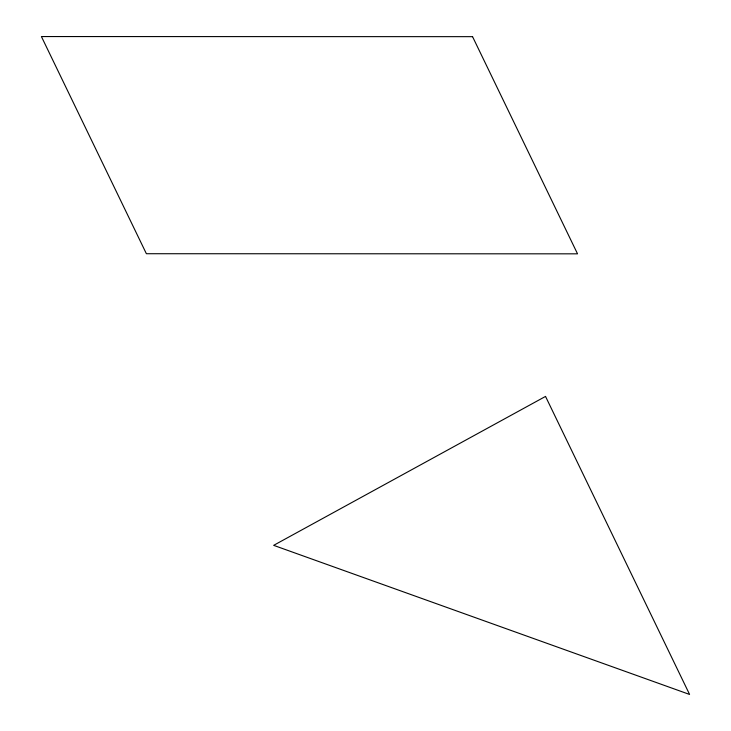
<?xml version="1.0" encoding="UTF-8"?>
<svg xmlns="http://www.w3.org/2000/svg" width="731" height="731" viewBox="0 0 731 731"><rect width="100%" height="100%" fill="white"/><g stroke="black" fill="none" stroke-linecap="round" stroke-linejoin="round"><path stroke-width="1.1" d="M545.527 396.421L273.659 545.344L689.589 694.45L545.527 396.421M472.555 36.66L41.411 36.55L146.383 253.721L577.527 253.831L472.555 36.66"/></g></svg>
